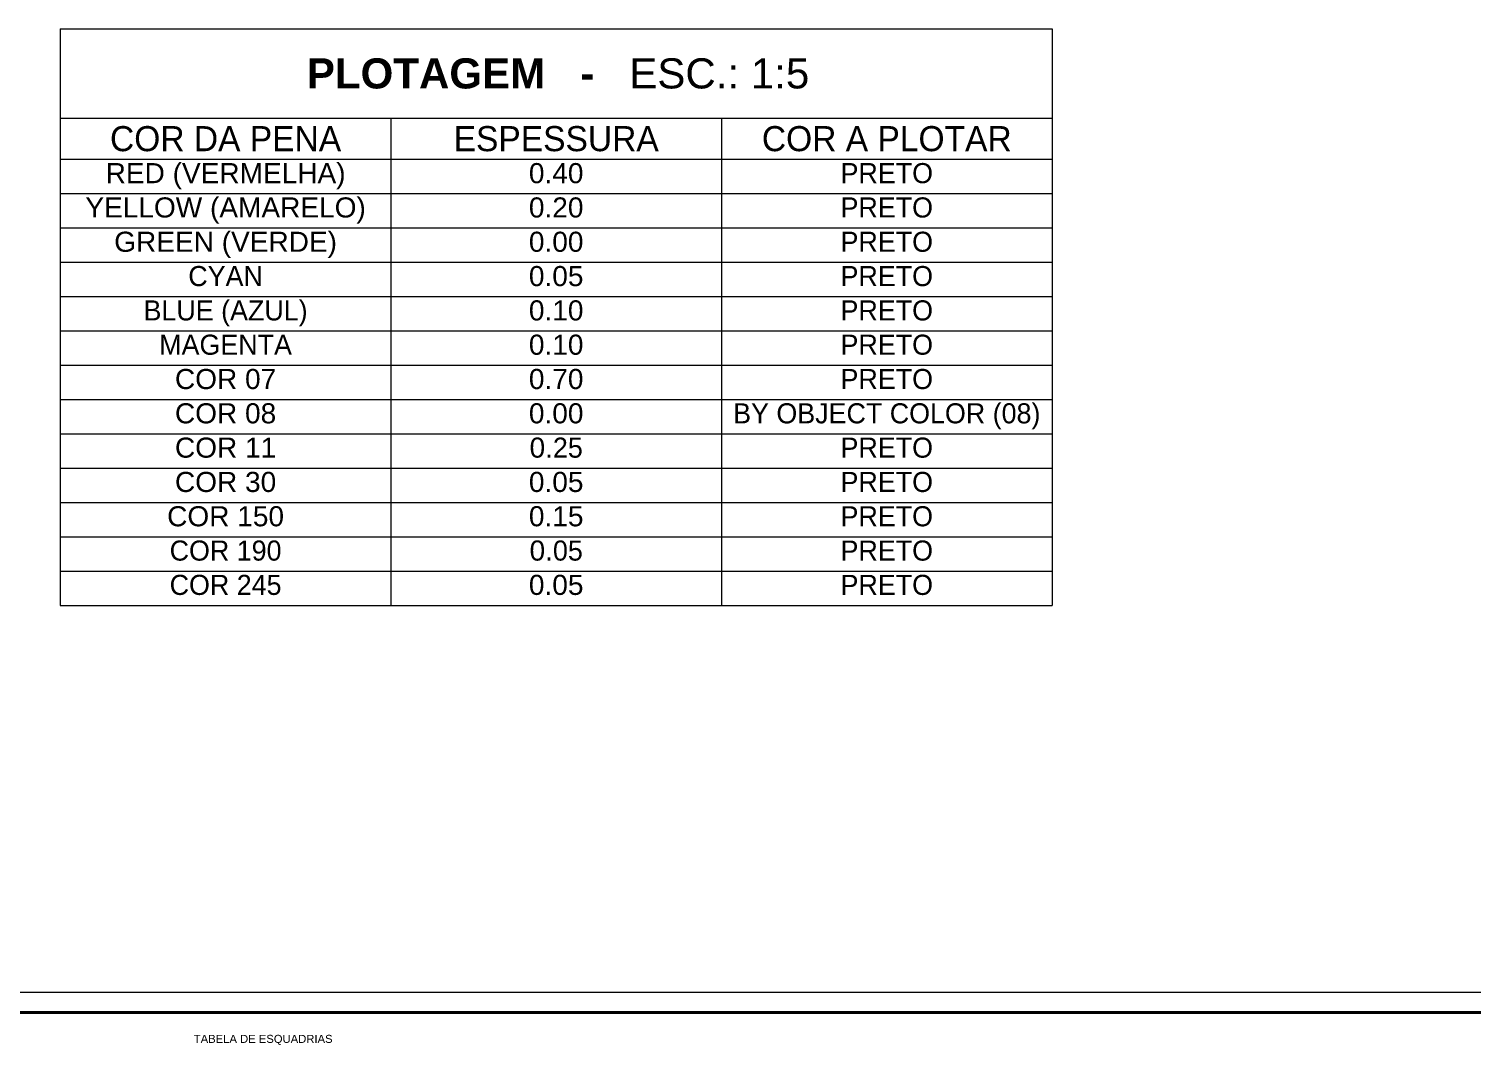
# Model space of a CAD drawing. Header units: millimetres. Extents: x 13204 to 24802, y 21209 to 40694.
# Drawn here: x 16713 to 20298, y 38171 to 40694 of the extents above; entities that cross this region are included whole.
import ezdxf
from ezdxf.enums import TextEntityAlignment as Align

# ---------------------------------------------------------------- set-up
doc = ezdxf.new("R2010")
doc.units = ezdxf.units.MM
doc.layers.add('Paredes', color=1, linetype='Continuous', lineweight=40)
doc.layers.add('TEXTO', color=4, linetype='Continuous', lineweight=5)
doc.layers.add('TabEsquadrias', color=2, linetype='Continuous')
doc.styles.add('LANA', font='stylu.ttf')
doc.styles.add('util2000', font='arial.ttf')

msp = doc.modelspace()

# ---------------------------------------------------------------- linework, layer by layer
at = {"layer": 'Paredes'}
msp.add_line((21256.85, 38251.34), (13347.91, 38251.34), dxfattribs=at)
at = {"layer": 'TEXTO'}
for p, q in [((16790.82, 40693.82), (17612.1, 40693.82)), ((16790.82, 40693.82), (16790.82, 40471.77)), ((17612.1, 40693.82), (19254.67, 40693.82)), ((19254.67, 40693.82), (19254.67, 40471.77)), ((16790.82, 40471.77), (17612.1, 40471.77)), ((16790.82, 40471.77), (16790.82, 40369.96)), ((17612.1, 40471.77), (18433.38, 40471.77)), ((17612.1, 40471.77), (17612.1, 40369.96)), ((18433.38, 40471.77), (18433.38, 40369.96)), ((18433.38, 40471.77), (19254.67, 40471.77)), ((18433.38, 40471.77), (18433.38, 40369.96)), ((19254.67, 40471.77), (19254.67, 40369.96)), ((16790.82, 40369.96), (17612.1, 40369.96)), ((16790.82, 40369.96), (16790.82, 40284.78)), ((17612.1, 40369.96), (18433.38, 40369.96)), ((17612.1, 40369.96), (17612.1, 40284.78)), ((18433.38, 40369.96), (18433.38, 40284.78)), ((18433.38, 40369.96), (19254.67, 40369.96)), ((18433.38, 40369.96), (18433.38, 40284.78)), ((19254.67, 40369.96), (19254.67, 40284.78)), ((16790.82, 40284.78), (17612.1, 40284.78)), ((16790.82, 40284.78), (16790.82, 40199.59)), ((17612.1, 40284.78), (18433.38, 40284.78)), ((17612.1, 40284.78), (17612.1, 40199.59)), ((18433.38, 40284.78), (18433.38, 40199.59)), ((18433.38, 40284.78), (19254.67, 40284.78)), ((18433.38, 40284.78), (18433.38, 40199.59)), ((19254.67, 40284.78), (19254.67, 40199.59)), ((16790.82, 40199.59), (17612.1, 40199.59)), ((16790.82, 40199.59), (16790.82, 40114.4)), ((17612.1, 40199.59), (18433.38, 40199.59)), ((17612.1, 40199.59), (17612.1, 40114.4)), ((18433.38, 40199.59), (18433.38, 40114.4)), ((18433.38, 40199.59), (19254.67, 40199.59)), ((18433.38, 40199.59), (18433.38, 40114.4)), ((19254.67, 40199.59), (19254.67, 40114.4)), ((16790.82, 40114.4), (17612.1, 40114.4)), ((16790.82, 40114.4), (16790.82, 40029.21)), ((17612.1, 40114.4), (18433.38, 40114.4)), ((17612.1, 40114.4), (17612.1, 40029.21)), ((18433.38, 40114.4), (18433.38, 40029.21)), ((18433.38, 40114.4), (19254.67, 40114.4)), ((18433.38, 40114.4), (18433.38, 40029.21)), ((19254.67, 40114.4), (19254.67, 40029.21)), ((16790.82, 40029.21), (17612.1, 40029.21)), ((16790.82, 40029.21), (16790.82, 39944.02)), ((17612.1, 40029.21), (18433.38, 40029.21)), ((17612.1, 40029.21), (17612.1, 39944.02)), ((18433.38, 40029.21), (18433.38, 39944.02)), ((18433.38, 40029.21), (19254.67, 40029.21)), ((18433.38, 40029.21), (18433.38, 39944.02)), ((19254.67, 40029.21), (19254.67, 39944.02)), ((16790.82, 39944.02), (17612.1, 39944.02)), ((16790.82, 39944.02), (16790.82, 39858.83)), ((17612.1, 39944.02), (18433.38, 39944.02)), ((17612.1, 39944.02), (17612.1, 39858.83)), ((18433.38, 39944.02), (18433.38, 39858.83)), ((18433.38, 39944.02), (19254.67, 39944.02)), ((18433.38, 39944.02), (18433.38, 39858.83)), ((19254.67, 39944.02), (19254.67, 39858.83)), ((16790.82, 39858.83), (16790.82, 39773.64)), ((16790.82, 39858.83), (17612.1, 39858.83)), ((17612.1, 39858.83), (18433.38, 39858.83)), ((17612.1, 39858.83), (17612.1, 39773.64)), ((18433.38, 39858.83), (18433.38, 39773.64)), ((18433.38, 39858.83), (19254.67, 39858.83)), ((18433.38, 39858.83), (18433.38, 39773.64)), ((19254.67, 39858.83), (19254.67, 39773.64)), ((16790.82, 39773.64), (17612.1, 39773.64)), ((16790.82, 39773.64), (16790.82, 39688.46)), ((17612.1, 39773.64), (18433.38, 39773.64)), ((17612.1, 39773.64), (17612.1, 39688.46)), ((18433.38, 39773.64), (18433.38, 39688.46)), ((18433.38, 39773.64), (19254.67, 39773.64)), ((18433.38, 39773.64), (18433.38, 39688.46)), ((19254.67, 39773.64), (19254.67, 39688.46)), ((16790.82, 39688.46), (17612.1, 39688.46)), ((16790.82, 39688.46), (16790.82, 39603.27)), ((17612.1, 39688.46), (17612.1, 39603.27)), ((17612.1, 39688.46), (18433.38, 39688.46)), ((18433.38, 39688.46), (18433.38, 39603.27)), ((18433.38, 39688.46), (19254.67, 39688.46)), ((18433.38, 39688.46), (18433.38, 39603.27)), ((19254.67, 39688.46), (19254.67, 39603.27)), ((16790.82, 39603.27), (17612.1, 39603.27)), ((16790.82, 39603.27), (16790.82, 39518.08)), ((17612.1, 39603.27), (18433.38, 39603.27)), ((17612.1, 39603.27), (17612.1, 39518.08)), ((18433.38, 39603.27), (18433.38, 39518.08)), ((18433.38, 39603.27), (19254.67, 39603.27)), ((18433.38, 39603.27), (18433.38, 39518.08)), ((19254.67, 39603.27), (19254.67, 39518.08)), ((16790.82, 39518.08), (17612.1, 39518.08)), ((16790.82, 39518.08), (16790.82, 39432.89)), ((17612.1, 39518.08), (18433.38, 39518.08)), ((17612.1, 39518.08), (17612.1, 39432.89)), ((18433.38, 39518.08), (18433.38, 39432.89)), ((18433.38, 39518.08), (19254.67, 39518.08)), ((18433.38, 39518.08), (18433.38, 39432.89)), ((19254.67, 39518.08), (19254.67, 39432.89)), ((16790.82, 39432.89), (17612.1, 39432.89)), ((16790.82, 39432.89), (16790.82, 39347.7)), ((17612.1, 39432.89), (18433.38, 39432.89)), ((17612.1, 39432.89), (17612.1, 39347.7)), ((18433.38, 39432.89), (18433.38, 39347.7)), ((18433.38, 39432.89), (19254.67, 39432.89)), ((18433.38, 39432.89), (18433.38, 39347.7)), ((19254.67, 39432.89), (19254.67, 39347.7)), ((16790.82, 39347.7), (17612.1, 39347.7)), ((16790.82, 39347.7), (16790.82, 39262.51)), ((17612.1, 39347.7), (18433.38, 39347.7)), ((17612.1, 39347.7), (17612.1, 39262.51)), ((18433.38, 39347.7), (18433.38, 39262.51)), ((18433.38, 39347.7), (19254.67, 39347.7)), ((18433.38, 39347.7), (18433.38, 39262.51)), ((19254.67, 39347.7), (19254.67, 39262.51)), ((16790.82, 39262.51), (17612.1, 39262.51)), ((17612.1, 39262.51), (18433.38, 39262.51)), ((18433.38, 39262.51), (19254.67, 39262.51)), ((21305.52, 38301.45), (13299.23, 38301.45))]:
    msp.add_line(p, q, dxfattribs=at)

# ---------------------------------------------------------------- texts
at = {"layer": 'TabEsquadrias', "style": 'util2000'}
msp.add_text('TABELA DE ESQUADRIAS', height=20, dxfattribs=at).set_placement((17294.87, 38176.25), align=Align.CENTER)
at = {"layer": 'TEXTO', "style": 'LANA'}
for s, insert, char_height, width, attachment_point in [('{\\fArial|b1|i0|c186|p34;PLOTAGEM \\fArial|b1|i0|c0|p34;  -   \\fArial|b0|i0|c186|p34;ESC.: 1:5}', (18027.42, 40582.8), 74.7996, 2454.4941, 5), ('COR DA PENA', (17201.46, 40420.87), 62.333, 802.5814, 5), ('ESPESSURA', (18022.74, 40420.87), 62.333, 802.5814, 5), ('COR A PLOTAR', (18844.02, 40420.87), 62.333, 802.5814, 5), ('{\\fArial|b0|i0|c238|p34;\\C1;RED (VERMELHA)}', (17201.46, 40360.61), 49.8664, 802.5814, 2), ('{\\fArial|b0|i0|c238|p34;0.40', (18022.74, 40360.61), 49.8664, 802.5814, 2), ('{\\fArial|b0|i0|c238|p34;\\C2;YELLOW (AMARELO)}', (17201.46, 40275.43), 49.8664, 802.5814, 2), ('{\\fArial|b0|i0|c238|p34;0.20', (18022.74, 40275.43), 49.8664, 802.5814, 2), ('{\\fArial|b0|i0|c238|p34;\\C3;GREEN (VERDE)}', (17201.46, 40190.24), 49.8664, 802.5814, 2), ('{\\fArial|b0|i0|c161|p34;0.00', (18022.74, 40190.24), 49.8664, 802.5814, 2), ('CYAN', (17201.46, 40105.05), 49.866, 802.5814, 2), ('{\\fArial|b0|i0|c161|p34;0.05', (18022.74, 40105.05), 49.8664, 802.5814, 2), ('{\\C5;BLUE (AZUL)}', (17201.46, 40019.86), 49.8664, 802.5814, 2), ('{\\fArial|b0|i0|c161|p34;0.10', (18022.74, 40019.86), 49.8664, 802.5814, 2), ('{\\C6;MAGENTA}', (17201.46, 39934.67), 49.8664, 802.5814, 2), ('{\\fArial|b0|i0|c161|p34;0.10', (18022.74, 39934.67), 49.8664, 802.5814, 2), ('{\\fArial|b0|i0|c161|p34;\\C7;COR 07}', (17201.46, 39849.48), 49.8664, 802.5814, 2), ('{\\fArial|b0|i0|c161|p34;0.70', (18022.74, 39849.48), 49.8664, 802.5814, 2), ('{\\fArial|b0|i0|c161|p34;\\C8;COR 08}', (17201.46, 39764.29), 49.8664, 802.5814, 2), ('{\\fArial|b0|i0|c161|p34;0.00', (18022.74, 39764.29), 49.8664, 802.5814, 2), ('{\\fArial|b0|i0|c161|p34;\\C11;COR 11}', (17201.46, 39679.11), 49.8664, 802.5814, 2), ('{\\fArial|b0|i0|c161|p34;0.}25', (18022.74, 39679.11), 49.8664, 802.5814, 2), ('{\\fArial|b0|i0|c161|p34;\\C30;COR 30}', (17201.46, 39593.92), 49.8664, 802.5814, 2), ('{\\fArial|b0|i0|c161|p34;0.05', (18022.74, 39593.92), 49.8664, 802.5814, 2), ('{\\fArial|b0|i0|c161|p34;\\C150;COR 150}', (17201.46, 39508.73), 49.8664, 802.5814, 2), ('{\\fArial|b0|i0|c161|p34;0.15', (18022.74, 39508.73), 49.8664, 802.5814, 2), ('{\\C190;COR 190}', (17201.46, 39423.54), 49.8664, 802.5814, 2), ('{\\fArial|b0|i0|c186|p34;0.}05', (18022.74, 39423.54), 49.8664, 802.5814, 2), ('{\\C245;COR 245}', (17201.46, 39338.35), 49.8664, 802.5814, 2), ('{\\fArial|b0|i0|c186|p34;0.05', (18022.74, 39338.35), 49.8664, 802.5814, 2)]:
    msp.add_mtext(s, dxfattribs=dict(at, insert=insert, char_height=char_height, width=width, attachment_point=attachment_point))
at = {"layer": 'TEXTO', "color": 7, "char_height": 49.866, "width": 802.5814, "attachment_point": 2, "style": 'LANA'}
for insert in [(18844.02, 40360.61), (18844.02, 40275.43), (18844.02, 40190.24), (18844.02, 40105.05), (18844.02, 40019.86), (18844.02, 39934.67), (18844.02, 39849.48), (18844.02, 39679.11), (18844.02, 39593.92), (18844.02, 39508.73), (18844.02, 39423.54), (18844.02, 39338.35)]:
    msp.add_mtext('PRETO', dxfattribs=dict(at, insert=insert))
at = {"layer": 'TEXTO', "color": 8, "insert": (18844.02, 39764.29), "char_height": 49.8664, "width": 802.5814, "attachment_point": 2, "style": 'LANA'}
msp.add_mtext('BY OBJECT COLOR (08)', dxfattribs=at)

doc.saveas('drawing.dxf')
